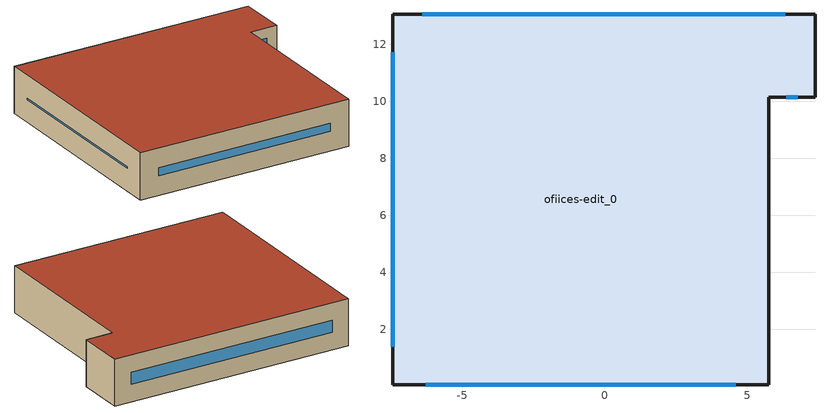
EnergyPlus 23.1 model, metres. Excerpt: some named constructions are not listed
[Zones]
ofiices-edit_0
 floor outside (90.1-2019 Nonresidential CZ 0 Exterior Floor (Mass)): 5.75,10.15,3.05 5.75,0.05,3.05 -7.45,0.05,3.05 -7.45,13.07,3.04 7.37,13.07,3.04 7.37,10.15,3.05
 wall outside (90.1-2019 Nonresidential CZ 0 Exterior Wall (Mass)): -7.45,0.05 5.75,0.05 5.75,10.15 7.37,10.15 z3.05:5.85; 7.37,13.07 -7.45,13.07 z3.04:5.84; 7.37,10.15,3.05 7.37,13.07,3.04 7.37,13.07,5.84 7.37,10.15,5.85; -7.45,13.07,3.04 -7.45,0.05,3.05 -7.45,0.05,5.85 -7.45,13.07,5.84
 window (Clear): 6.36,10.15 6.76,10.15 z3.66:5.24; -6.29,0.05 4.58,0.05 z4.21:4.69; 6.33,13.07 -6.41,13.07 z4.09:4.8; -7.45,11.72,4.39 -7.45,1.4,4.4 -7.45,1.4,4.5 -7.45,11.72,4.5
 roof outside (90.1-2019 Nonresidential CZ 0 Exterior Roof (Mass)): 5.75,10.15,5.85 7.37,10.15,5.85 7.37,13.07,5.84 -7.45,13.07,5.84 -7.45,0.05,5.85 5.75,0.05,5.85
[Schedule:Day:Hourly]
931072f6-a065-4aee-873e-d0d56dc664e7: Fraction, 0, 0, 0, 0, 0, 1, 1, 1, 0, 0, 0, 0, 0, 1, 0, 0, 0, 0, 0, 0, 0, 0, 0, 0
780c067c-eea7-41db-bc2e-c035537c9c5a: Fraction, 1, 1, 1, 1, 1, 1, 1, 1, 0, 0, 1, 1, 1, 1, 0, 0, 0, 0, 0, 0, 0, 0, 0, 0
2556377f-d0c4-4bf1-9892-045bac11729a: Fraction, 0, 0, 0, 0, 0, 0, 0, 1, 0, 0, 0, 0, 0, 1, 0, 0, 0, 0, 0, 0, 0, 0, 1, 1
ceea5308-2fe1-4e56-8d97-b65e046bbf67: Fraction, 1, 1, 1, 1, 1, 1, 1, 1, 0, 0, 0, 1, 0, 0, 0, 0, 0, 0, 0, 0, 0, 1, 1, 1
ad7010e8-8074-4be9-ae5f-647fca83ea3a: Fraction, 1, 1, 1, 1, 1, 1, 1, 1, 0, 0, 0, 0, 1, 1, 1, 0, 0, 0, 0, 0, 0, 0, 1, 1
5a85345f-b90c-47bc-8423-1358c5ae5b66: Fraction, 1, 1, 1, 1, 1, 1, 1, 1, 1, 0, 0, 0, 0, 0, 0, 0, 1, 1, 1, 1, 1, 1, 1, 1
e7586452-bd36-44d8-870c-a49fc567a289: Fraction, 1, 1, 1, 1, 1, 1, 1, 1, 1, 0, 0, 0, 1, 1, 0, 0, 0, 0, 0, 1, 1, 1, 1, 1
9dfa7db5-4dd8-462c-981a-03061eeacd45: Fraction, 1, 1, 1, 1, 1, 1, 1, 1, 0, 1, 0, 0, 1, 1, 1, 1, 1, 1, 1, 1, 1, 1, 1, 1
c42abbbe-f047-4b38-b3d8-a27c65b4952b: Fraction, 1, 1, 1, 1, 1, 1, 1, 1, 0, 0, 1, 0, 0, 0, 0, 0, 0, 0, 1, 1, 1, 1, 1, 1
ff5ad709-d690-4284-a2b4-83266bb2698d: Fraction, 1, 1, 1, 1, 1, 1, 1, 1, 1, 0, 0, 0, 0, 1, 0, 0, 0, 0, 1, 1, 1, 1, 1, 1
11e73c8d-9631-4129-990a-54263f8eb63e: Fraction, 1, 1, 1, 1, 1, 1, 1, 1, 1, 0, 0, 0, 1, 0, 0, 0, 0, 0, 0, 0, 0, 0, 0, 1
0537eec4-2225-4694-8bea-a64e44fbd982: Fraction, 1, 1, 1, 1, 1, 1, 1, 1, 1, 0, 0, 0, 1, 1, 1, 1, 0, 1, 1, 1, 1, 1, 1, 1
f4367340-0b68-4330-a0e0-704b12302954: Fraction, 1, 1, 1, 1, 1, 1, 1, 1, 0, 0, 1, 1, 0, 0, 0, 0, 1, 1, 1, 1, 1, 1, 1, 1
85f6ff1b-d9ee-4802-a4aa-a79c28256728: Fraction, 1, 1, 1, 1, 1, 1, 1, 1, 0, 0, 0, 0, 1, 1, 1, 1, 1, 1, 1, 1, 1, 1, 1, 1
8d8e5793-e0a3-409c-841f-46cf4673cde2: Fraction, 1, 1, 1, 1, 1, 1, 1, 1, 0, 0, 0, 0, 0, 0, 0, 1, 1, 1, 1, 1, 1, 1, 1, 1
5db59205-068e-4abf-ae1e-df98d5d452e2: Fraction, 1, 1, 1, 1, 1, 1, 1, 1, 1, 1, 1, 1, 1, 1, 1, 0, 0, 0, 1, 1, 1, 1, 1, 1
5e0f32cf-9de4-4173-8da2-53404d8d035b: Fraction, 1, 1, 1, 1, 1, 1, 1, 1, 0, 1, 1, 1, 1, 1, 1, 1, 1, 1, 1, 1, 1, 1, 1, 1
493c6d4b-363a-485c-8af4-567599b68882: Fraction, 1, 1, 1, 1, 1, 1, 1, 1, 1, 0, 0, 0, 0, 0, 0, 0, 1, 1, 0, 0, 0, 0, 1, 1
19820827-ed14-4be4-8a1f-e3d482f91c42: Fraction, 1, 1, 1, 1, 1, 1, 1, 1, 1, 0, 0, 0, 0, 0, 0, 0, 0, 0, 0, 1, 1, 1, 1, 1
2b0a58d2-0320-40d6-8659-54350e07103b: Fraction, 1, 1, 1, 1, 1, 1, 1, 0, 0, 0, 1, 1, 1, 1, 1, 1, 1, 0, 0, 0, 0, 0, 0, 0
36db5357-9336-4c48-b751-4b88f5c5f320: Fraction, 0, 1, 1, 1, 1, 1, 1, 1, 0, 0, 1, 0, 1, 1, 1, 0, 0, 0, 0, 0, 0, 0, 0, 1
b127e551-05e9-4b0a-8a5a-622f68bac03e: Fraction, 1, 1, 1, 1, 1, 1, 1, 1, 0, 0, 0, 1, 1, 1, 0, 0, 0, 1, 1, 1, 1, 1, 1, 1
2ed7de18-cf5a-4928-87f9-93a1b1fda87f: Fraction, 1, 1, 1, 1, 1, 1, 1, 1, 1, 0, 0, 0, 0, 0, 0, 0, 0, 0, 0, 0, 0, 1, 1, 1
21732b69-fbaf-4d37-8356-b30bb1974735: Fraction, 1, 1, 1, 1, 1, 1, 1, 1, 0, 0, 1, 1, 1, 1, 1, 1, 1, 1, 0, 0, 0, 0, 1, 1
38324e84-0d9b-43ac-be67-b14312674ddb: Fraction, 1, 1, 1, 1, 1, 1, 1, 1, 0, 0, 1, 0, 0, 0, 1, 1, 1, 1, 1, 1, 1, 1, 1, 1
c58ce888-2635-460c-8433-6d98fb07d343: Fraction, 1, 1, 1, 1, 1, 1, 1, 1, 0, 0, 0, 0, 0, 0, 0, 0, 0, 1, 1, 1, 1, 1, 1, 1
7f9cf908-7682-4b28-828d-f03747243ca5: Fraction, 1, 1, 1, 1, 1, 1, 1, 1, 0, 0, 0, 1, 1, 0, 0, 0, 0, 0, 0, 0, 1, 1, 1, 1
3cdb098d-fab7-4ca2-9481-614d49b7d27c: Fraction, 1, 1, 1, 1, 1, 1, 1, 1, 0, 0, 1, 1, 1, 1, 0, 0, 1, 0, 0, 0, 0, 1, 1, 1
6185e483-2ec8-439d-988a-bfe2f146db90: Fraction, 1, 1, 1, 1, 1, 1, 1, 1, 1, 0, 1, 1, 1, 1, 1, 1, 1, 0, 0, 0, 0, 0, 1, 1
f2d99a40-670f-4313-bcea-6a214da4a2eb: Fraction, 1, 1, 1, 1, 1, 1, 1, 1, 0, 0, 1, 1, 1, 0, 1, 1, 0, 0, 1, 1, 1, 1, 1, 1
a275af79-f939-405c-aadc-55d6924d0e3f: Fraction, 1, 1, 1, 1, 1, 1, 1, 1, 1, 0, 0, 0, 0, 1, 0, 0, 0, 0, 0, 0, 0, 1, 1, 1
1fd591c3-b456-4fff-b13e-3eaf193dbfaa: Fraction, 1, 1, 1, 1, 1, 1, 1, 1, 0, 0, 0, 1, 1, 1, 1, 0, 0, 0, 0, 0, 0, 0, 0, 0
14c0d444-7d90-4a0f-82b6-2dbe6a46eced: Fraction, 0, 1, 1, 1, 1, 1, 1, 0, 0, 0, 1, 1, 1, 1, 0, 0, 0, 0, 0, 0, 1, 1, 1, 0
e6d87c78-2094-43e9-b5e7-a4bbc3bc4125: Fraction, 0, 0, 0, 0, 0, 0, 0, 0, 0, 0, 0, 1, 1, 0, 0, 1, 0, 0, 0, 0, 0, 0, 0, 0
763bca5c-d96f-4f5b-8398-ac64d856772f: Fraction, 0, 0, 0, 0, 0, 0, 0, 0, 0, 0, 0, 1, 1, 1, 1, 0, 0, 0, 0, 0, 0, 0, 0, 0
227ed293-de13-4db1-b784-00b2abff75b3: Fraction, 0, 0, 0, 0, 0, 0, 0, 0, 0, 0, 0, 1, 0, 0, 0, 0, 0, 0, 0, 0, 0, 0, 0, 0
ab147c26-4836-406f-87a3-338f4ffed88a: Fraction, 0, 0, 0, 0, 1, 0, 0, 0, 0, 0, 0, 1, 1, 1, 0, 0, 0, 0, 0, 0, 0, 0, 0, 0
ca30437c-9784-46e1-8414-421dbcc38a4e: Fraction, 0, 0, 0, 0, 1, 0, 0, 0, 0, 0, 0, 1, 1, 1, 0, 1, 1, 1, 0, 0, 1, 1, 1, 1
5375a555-5e8b-4ef9-8410-4b1600c570e7: Fraction, 1, 1, 1, 1, 1, 1, 1, 1, 1, 1, 1, 1, 1, 1, 1, 1, 1, 1, 1, 1, 1, 1, 1, 1
dd84598d-e067-466e-8638-ac88be8e50bc: Fraction, 1, 1, 1, 0, 1, 1, 1, 1, 0, 1, 1, 1, 1, 1, 1, 1, 1, 1, 1, 1, 1, 1, 1, 1
bad74d3b-8c34-43f7-997e-e884858ff313: Fraction, 1, 1, 1, 1, 1, 1, 1, 1, 1, 0, 0, 0, 1, 1, 0, 0, 1, 1, 1, 1, 1, 1, 1, 1
45b87b56-ab6d-429c-8266-0dcdf2229381: Fraction, 1, 1, 1, 1, 1, 1, 1, 1, 1, 0, 0, 1, 1, 0, 1, 0, 1, 1, 0, 1, 0, 0, 1, 0
024ce75b-0001-40d7-992a-9a68fba78aa3: Fraction, 0, 1, 1, 1, 1, 1, 1, 1, 1, 1, 1, 1, 1, 0, 0, 0, 0, 0, 0, 0, 1, 1, 1, 1
35852264-dbf7-458d-9126-53f3f7df4a0a: Fraction, 1, 1, 1, 1, 1, 1, 1, 1, 1, 1, 1, 1, 0, 0, 0, 0, 0, 0, 0, 1, 1, 1, 1, 1
e2a24997-89da-4632-b694-b91c7c4d6c3b: Fraction, 1, 1, 1, 1, 1, 1, 1, 1, 1, 1, 1, 1, 1, 1, 0, 1, 1, 1, 0, 1, 1, 1, 1, 1
665ba16d-ae3c-46c6-9eee-1112f7391a5a: Fraction, 1, 1, 1, 1, 1, 1, 1, 1, 1, 0, 0, 0, 0, 0, 0, 0, 0, 0, 0, 0, 1, 1, 1, 1
8564091e-64fe-4461-b0cc-dc1f9c738d11: Fraction, 1, 1, 1, 1, 1, 1, 1, 1, 0, 0, 0, 0, 1, 1, 1, 1, 0, 0, 0, 0, 0, 0, 1, 0
77802a4f-bb3a-4251-9179-6870b31bb18e: Fraction, 1, 1, 1, 1, 1, 1, 1, 1, 1, 1, 0, 1, 1, 1, 1, 0, 0, 0, 0, 0, 1, 1, 1, 0
db3f5f25-804a-424e-9252-329dd245b42f: Fraction, 1, 1, 1, 1, 1, 1, 1, 1, 1, 0, 0, 0, 0, 1, 1, 1, 1, 1, 1, 1, 1, 1, 1, 1
e25717dc-55bd-407a-877c-d42dba17f797: Fraction, 1, 1, 1, 1, 1, 1, 1, 1, 1, 1, 0, 0, 0, 0, 0, 0, 0, 1, 0, 1, 1, 1, 1, 1
8933059c-7973-4a86-9947-15530b98c1d4: Fraction, 1, 1, 1, 1, 1, 1, 1, 1, 0, 0, 0, 0, 0, 0, 0, 0, 0, 0, 0, 1, 1, 1, 1, 1
d842130e-f5f1-4a95-b33c-42c4729dd106: Fraction, 1, 1, 1, 1, 1, 1, 1, 1, 0, 0, 0, 0, 1, 0, 1, 0, 1, 1, 1, 1, 0, 1, 1, 1
20b05d1a-d31a-4801-a38e-7a0ed654f98e: Fraction, 1, 1, 1, 1, 1, 1, 1, 1, 0, 0, 0, 0, 1, 0, 0, 0, 0, 0, 0, 0, 0, 1, 1, 1
bf5ce9dc-8ec6-4e8b-b53a-d269263d10e7: Fraction, 1, 1, 1, 1, 1, 1, 1, 1, 0, 0, 0, 1, 0, 1, 1, 0, 0, 0, 0, 0, 0, 0, 0, 1
f64f13be-a995-4ffa-96e2-a8086c4da2e2: Fraction, 1, 1, 0, 0, 1, 1, 0, 1, 0, 0, 0, 0, 1, 0, 0, 0, 0, 0, 0, 0, 0, 0, 0, 0
c4357a06-4cb7-43a4-8304-16b4ebab23e1: Fraction, 0, 0, 1, 0, 0, 0, 1, 0, 0, 0, 0, 0, 0, 1, 1, 0, 0, 0, 0, 0, 0, 0, 0, 0
656a06eb-bf99-4016-9840-735f6b78d7c3: Fraction, 0, 0, 0, 0, 0, 0, 0, 0, 0, 0, 0, 1, 1, 1, 1, 1, 0, 0, 0, 0, 0, 0, 1, 0
17128c72-e8ea-41cb-b322-1c42b01208cd: Fraction, 1, 1, 0, 0, 1, 0, 0, 1, 0, 0, 0, 1, 1, 1, 1, 0, 0, 0, 0, 0, 0, 0, 0, 0
9c74ccf7-c975-4e36-97e3-29a3909b15e2: Fraction, 0, 1, 0, 1, 1, 1, 1, 1, 0, 0, 0, 1, 1, 1, 1, 1, 0, 0, 0, 0, 0, 0, 0, 0
deb7be33-1de8-4192-8f83-4fe085106325: Fraction, 0, 1, 1, 1, 1, 1, 1, 1, 0, 0, 0, 0, 1, 1, 1, 1, 0, 0, 0, 0, 0, 0, 0, 0
8e0fc77b-5db8-43ff-b569-822060c96ab4: Fraction, 0, 0, 0, 1, 1, 0, 0, 1, 0, 0, 0, 1, 1, 1, 1, 1, 0, 0, 0, 0, 0, 0, 0, 0
152d4621-c726-49e1-b295-79aae638d7a8: Fraction, 0, 1, 1, 1, 1, 0, 0, 1, 0, 0, 0, 0, 0, 0, 0, 0, 0, 0, 0, 0, 0, 0, 1, 1
1b01fc9b-1b69-4b15-b399-8eeaab246b47: Fraction, 0, 0, 0, 0, 0, 0, 0, 0, 1, 1, 1, 1, 1, 0, 1, 1, 1, 1, 1, 1, 1, 1, 1, 1
c7f7060f-9c6b-4949-9b33-05eef6eacbb7: Fraction, 0, 0, 0, 0, 0, 0, 0, 0, 1, 1, 1, 1, 1, 1, 1, 1, 1, 1, 1, 1, 1, 1, 1, 1
3f64092b-2661-4c9f-8755-a6021d3216e1: Fraction, 0, 0, 0, 0, 0, 0, 0, 0, 1, 1, 1, 0, 0, 0, 0, 0, 1, 1, 1, 1, 1, 1, 1, 0
a7d23844-03ef-4e7e-8d0c-a1c44243d27f: Fraction, 0, 0, 0, 0, 0, 0, 0, 0, 1, 1, 1, 1, 1, 1, 1, 1, 1, 1, 1, 1, 1, 1, 1, 0
7f756acd-c216-4c35-afb1-2bf5334cf281: Fraction, 0, 0, 0, 0, 0, 0, 0, 0, 1, 1, 1, 1, 0, 0, 0, 1, 1, 1, 1, 1, 1, 1, 1, 1
09845f65-e56d-45a1-aa51-076c0fdc054b: Fraction, 0, 0, 0, 0, 0, 0, 0, 0, 1, 1, 1, 1, 1, 1, 1, 1, 1, 1, 1, 1, 1, 1, 0, 0
68486d58-bc4e-4938-ad89-7d4035a944b2: Fraction, 0, 0, 0, 0, 0, 0, 0, 1, 1, 1, 1, 1, 0, 0, 0, 0, 1, 1, 1, 1, 1, 1, 1, 0
cdb038bd-8a20-4e6c-beb5-a4d2535c4428: Fraction, 0, 0, 0, 0, 0, 0, 0, 0, 1, 1, 1, 1, 0, 0, 0, 0, 0, 1, 1, 1, 1, 1, 1, 1
f84339eb-f5ac-4d14-b520-bcde5383ca9a: Fraction, 0, 0, 0, 0, 0, 0, 0, 0, 1, 1, 1, 1, 0, 0, 0, 0, 0, 1, 1, 1, 1, 1, 1, 0
51b7bdef-52a7-4e74-ba5b-41a4d302e897: Fraction, 0, 0, 0, 0, 0, 1, 1, 1, 1, 1, 0, 0, 0, 0, 1, 1, 1, 1, 1, 1, 1, 1, 0, 0
5ee8d1b7-6de1-4182-ba86-c3b1f6f2466d: Fraction, 0, 0, 0, 0, 0, 1, 1, 1, 1, 1, 1, 1, 1, 1, 1, 0, 0, 0, 0, 0, 0, 0, 0, 0
9d7a9d1f-59cc-482d-bc12-5cd119582d20: Fraction, 0, 0, 0, 0, 0, 0, 0, 1, 1, 1, 1, 1, 1, 1, 1, 1, 1, 1, 1, 1, 1, 1, 0, 0
0123328c-aa53-4338-a6ba-9bb6eeefc8f2: Fraction, 0, 0, 0, 0, 0, 0, 0, 1, 1, 1, 1, 1, 1, 1, 1, 1, 1, 1, 1, 1, 1, 1, 1, 0
ad6ac90f-bf42-4718-80b8-c078dea0cfdc: Fraction, 0, 0, 0, 0, 0, 0, 0, 0, 0, 0, 0, 1, 1, 1, 1, 1, 1, 1, 1, 1, 0, 0, 0, 0
c10926df-dc1b-4082-8763-dfe73faca846: Fraction, 0, 0, 0, 0, 0, 0, 1, 1, 1, 1, 1, 1, 1, 1, 1, 1, 1, 1, 1, 1, 1, 0, 0, 0
9963c463-c1bf-4cd7-a7e4-674918fc5c29: Fraction, 0, 0, 0, 0, 1, 1, 1, 1, 1, 1, 1, 1, 1, 1, 1, 1, 1, 1, 1, 1, 1, 0, 0, 0
31dbb2db-3fd6-498b-b329-2f9cc2313f77: Fraction, 0, 0, 0, 0, 0, 0, 0, 0, 0, 0, 0, 0, 0, 0, 1, 1, 1, 1, 1, 1, 0, 0, 0, 0
1b99d152-449c-48c2-910f-cd5486285e9b: Fraction, 0, 0, 0, 0, 0, 0, 1, 1, 1, 1, 1, 1, 1, 1, 1, 1, 1, 1, 1, 1, 1, 1, 0, 0
aa214f9c-b5e1-412e-a51a-76d54546f888: Fraction, 1, 0, 0, 0, 0, 0, 0, 0, 1, 1, 1, 1, 1, 0, 1, 1, 1, 1, 0, 0, 0, 0, 0, 0
8ef27826-2c3b-426c-9e28-d804f6b03c59: Fraction, 0, 0, 0, 0, 0, 0, 1, 1, 1, 1, 1, 1, 0, 0, 1, 1, 0, 0, 0, 0, 0, 0, 0, 0
507c572f-f8d3-4000-90d5-54c43444e99e: Fraction, 0, 0, 0, 1, 1, 1, 1, 1, 1, 1, 1, 1, 1, 1, 1, 1, 1, 1, 1, 1, 1, 1, 1, 1
f24219e2-b70a-49c0-943f-2fd077610524: Fraction, 0, 0, 0, 0, 0, 0, 0, 0, 1, 1, 1, 1, 0, 0, 0, 0, 1, 1, 1, 1, 1, 1, 1, 1
cf5c80fe-310e-4e3f-aca7-2392b23cd045: Fraction, 1, 1, 1, 1, 1, 1, 1, 1, 0, 0, 0, 0, 0, 0, 0, 0, 1, 1, 1, 1, 1, 1, 1, 1
456bed90-d662-49f6-a3ae-b960991586c3: Fraction, 1, 1, 1, 0, 0, 0, 0, 0, 1, 1, 1, 1, 1, 1, 1, 1, 1, 1, 1, 1, 1, 1, 1, 1
4e26910a-da0e-4ba7-bb96-8dd6e24dee43: Fraction, 1, 1, 1, 0, 0, 0, 0, 0, 1, 1, 1, 1, 1, 0, 0, 0, 1, 1, 1, 1, 1, 1, 1, 1
03327a6a-f019-471f-b323-c4df2f95fb45: Fraction, 1, 0, 0, 0, 0, 0, 0, 0, 1, 1, 1, 1, 1, 0, 0, 1, 1, 1, 1, 1, 1, 1, 1, 1
b4eb5e13-83de-4baf-862b-da03cbd26646: Fraction, 1, 1, 1, 1, 0, 0, 0, 0, 1, 1, 1, 1, 1, 1, 1, 1, 1, 1, 1, 1, 1, 1, 1, 1
bf8d9bb4-9f79-446e-b8bf-c544a2cbdc47: Fraction, 0, 0, 0, 0, 0, 0, 0, 0, 0, 1, 0, 0, 0, 0, 0, 0, 0, 1, 1, 0, 0, 0, 0, 0
3ceb8b8c-9eba-4ae1-ab8e-dd5f6e111a21: Fraction, 0, 0, 0, 0, 0, 0, 0, 0, 1, 1, 1, 0, 0, 0, 0, 0, 1, 0, 0, 0, 0, 0, 0, 0
b2335f87-60b9-47b8-9481-0a65bddd56dc: Fraction, 1, 0, 0, 0, 0, 0, 0, 0, 1, 1, 1, 1, 0, 0, 0, 1, 1, 1, 1, 1, 1, 1, 1, 1
6b459fcc-1ed1-4bf9-af84-fc587f6d5e61: Fraction, 1, 1, 1, 1, 1, 1, 1, 1, 1, 1, 1, 1, 0, 1, 1, 1, 1, 1, 1, 1, 1, 1, 1, 1
460584f9-15b2-49b4-8275-54c40105cc27: Fraction, 1, 0, 0, 0, 0, 0, 0, 0, 1, 1, 1, 1, 1, 1, 1, 1, 1, 1, 1, 1, 1, 1, 1, 1
6c6c4fed-bfbb-4277-8e4a-98b5c086b8b6: Fraction, 1, 0, 1, 1, 0, 1, 1, 1, 1, 1, 1, 0, 0, 0, 0, 0, 0, 1, 1, 1, 1, 1, 1, 1
12456d6d-0d56-4f60-ad57-f561ea7bc46f: Fraction, 1, 1, 1, 1, 1, 1, 1, 1, 1, 1, 1, 1, 0, 1, 0, 1, 1, 1, 1, 1, 1, 1, 1, 1
d4da04eb-51b1-4019-8b8b-31e217063602: Fraction, 1, 1, 1, 1, 1, 1, 1, 1, 1, 1, 1, 0, 1, 1, 0, 0, 1, 1, 1, 1, 1, 1, 1, 0
5e48596a-6e38-4579-b1d4-ce6163ee47c0: Fraction, 1, 1, 1, 0, 0, 0, 0, 0, 1, 1, 1, 0, 0, 0, 0, 1, 1, 1, 1, 1, 1, 0, 0, 1
af0082aa-f949-44b8-92c1-ac93ff327eed: Fraction, 1, 0, 0, 0, 0, 0, 0, 0, 1, 1, 1, 0, 0, 0, 0, 0, 1, 1, 0, 1, 1, 0, 0, 0
22c4b26f-0cf0-4938-aac6-c1fb48117890: Fraction, 0, 0, 0, 0, 0, 0, 0, 0, 1, 1, 1, 0, 0, 0, 0, 1, 1, 1, 1, 0, 1, 1, 0, 0
0feba4cf-5f51-400c-8bc6-be036db0de1b: Fraction, 0, 0, 0, 0, 0, 0, 0, 0, 1, 1, 1, 0, 0, 0, 0, 0, 0, 1, 0, 0, 0, 0, 0, 0
550e672c-44bb-4959-8ec8-0f6c7b87a43c: Fraction, 0, 0, 1, 1, 0, 0, 1, 1, 1, 1, 1, 0, 1, 1, 0, 0, 1, 1, 1, 1, 1, 1, 1, 1
38455640-0d37-4087-8543-5f0413554346: Fraction, 1, 0, 0, 1, 0, 0, 1, 1, 1, 1, 1, 0, 0, 0, 0, 0, 0, 1, 1, 1, 1, 1, 1, 1
d3dd4064-8be4-49ca-959e-bf5e1ef40981: Fraction, 1, 1, 1, 1, 0, 0, 0, 0, 1, 1, 1, 0, 0, 0, 0, 0, 1, 1, 1, 1, 1, 1, 1, 1
b20f6f5e-350d-4ab8-9fc8-2373cc576595: Fraction, 0, 0, 0, 0, 0, 0, 0, 0, 1, 1, 1, 0, 0, 0, 0, 0, 1, 1, 1, 1, 1, 1, 1, 1
1ecf5eaa-0848-4ae4-86ec-a6e8dac9f405: Fraction, 1, 1, 0, 0, 0, 0, 0, 1, 1, 1, 1, 0, 0, 0, 0, 0, 0, 1, 1, 1, 1, 1, 1, 1
b331c3fd-a439-4d04-babf-9ba142535cc5: Fraction, 1, 1, 1, 1, 1, 1, 1, 1, 1, 1, 1, 1, 1, 0, 1, 1, 1, 1, 1, 1, 1, 1, 1, 1
6bdf3a01-8d88-4feb-b5cf-b69839ea58c4: Fraction, 1, 1, 1, 1, 1, 1, 1, 1, 1, 1, 1, 0, 0, 0, 1, 1, 1, 1, 1, 1, 1, 1, 1, 1
da6df9d4-80bc-4da5-ad6a-f6c6425d632f: Fraction, 1, 1, 1, 1, 1, 1, 1, 1, 1, 1, 1, 1, 0, 0, 0, 0, 1, 1, 1, 1, 1, 1, 1, 1
b1d2903f-2dcd-4cbe-9c47-cb7d0b6d286a: Fraction, 1, 1, 1, 0, 0, 0, 0, 0, 1, 1, 1, 0, 0, 0, 0, 0, 1, 1, 1, 1, 1, 1, 1, 1
c729a0ef-8856-48e6-82a8-fc71c61a544a: Fraction, 0, 0, 0, 1, 0, 0, 0, 0, 1, 1, 1, 0, 0, 0, 0, 0, 0, 1, 1, 1, 1, 1, 1, 0
7cf8e82b-5a70-4214-9ab7-1c09b003c365: Fraction, 0, 0, 0, 0, 0, 0, 0, 0, 1, 1, 1, 0, 0, 0, 0, 0, 0, 1, 1, 1, 1, 1, 1, 0
56ae4047-fbfd-4b9d-a1d7-91eec4eb799a: Fraction, 0, 0, 0, 0, 1, 1, 1, 0, 1, 1, 0, 0, 0, 0, 0, 0, 0, 1, 1, 1, 1, 1, 1, 1
b95b1b87-feb2-4e91-818e-eb3e7660f34d: Fraction, 0, 0, 0, 0, 1, 1, 1, 1, 1, 1, 1, 0, 0, 0, 0, 0, 0, 1, 1, 1, 1, 1, 1, 1
9c7c75e8-dbe9-44cc-9d4d-e9c9e70e950e: Fraction, 1, 1, 1, 1, 1, 1, 1, 1, 1, 1, 1, 0, 0, 0, 0, 0, 1, 1, 1, 1, 1, 0, 0, 0
1241602b-55aa-4dfd-bdab-f901d9bf859d: Fraction, 0, 0, 0, 0, 0, 0, 0, 0, 0, 0, 1, 1, 1, 1, 0, 0, 1, 1, 1, 0, 0, 1, 0, 1
41484399-affd-4450-bb0e-72ca627b6510: Fraction, 1, 0, 0, 0, 0, 0, 0, 0, 0, 0, 0, 0, 1, 0, 1, 0, 0, 0, 0, 0, 0, 0, 0, 0
4bc9083a-b95b-4712-b06a-94d589858fa7: Fraction, 0, 0, 0, 0, 0, 0, 0, 0, 1, 1, 1, 0, 1, 0, 0, 1, 1, 1, 1, 0, 1, 0, 0, 0
5134c22e-f6f9-4519-9c2c-0fa1f62d56f5: Fraction, 0, 0, 0, 0, 0, 0, 0, 0, 1, 1, 1, 0, 0, 0, 0, 0, 0, 0, 1, 1, 1, 1, 1, 1
5dff55bd-cc19-431e-af62-c8dfed841d8b: Fraction, 0, 1, 0, 0, 0, 1, 0, 0, 1, 1, 1, 0, 0, 0, 0, 0, 0, 1, 1, 1, 1, 1, 1, 1
ba373e62-8aaa-4e66-a168-0fac00dafe43: Fraction, 1, 1, 1, 1, 1, 0, 0, 1, 1, 1, 1, 1, 0, 0, 0, 0, 1, 1, 1, 1, 0, 0, 0, 1
5a325547-91db-42ad-bbdf-ac1402d34db4: Fraction, 1, 0, 1, 0, 0, 0, 0, 0, 1, 1, 1, 0, 0, 0, 0, 0, 0, 1, 1, 1, 1, 1, 1, 1
3cf9e215-d313-468f-889d-e7a6eb3c386d: Fraction, 1, 0, 0, 0, 0, 0, 1, 0, 1, 1, 1, 0, 0, 0, 0, 0, 0, 0, 1, 1, 1, 1, 1, 1
f2ace473-8784-4b03-8334-836d092a9d38: Fraction, 1, 1, 1, 0, 0, 0, 0, 0, 1, 1, 1, 0, 0, 0, 0, 0, 0, 0, 1, 1, 1, 1, 1, 1
4a1e5adf-17ac-4522-9936-57528b218b03: Fraction, 1, 1, 1, 1, 0, 0, 0, 0, 1, 1, 1, 0, 0, 0, 0, 0, 0, 0, 1, 1, 1, 1, 1, 1
d912cec8-bc88-4450-9a34-26a2a5b7fd8f: Fraction, 1, 1, 0, 0, 0, 0, 0, 0, 1, 1, 1, 0, 0, 0, 0, 0, 1, 0, 0, 0, 1, 0, 0, 0
c21cabcc-d397-461d-9951-a3562214bfc3: Fraction, 1, 1, 1, 1, 0, 0, 0, 0, 1, 1, 0, 0, 0, 0, 0, 0, 0, 1, 1, 1, 1, 1, 1, 1
e23b4c76-de0c-4bc0-836f-7c6f7215caa7: Fraction, 1, 1, 1, 1, 1, 0, 1, 1, 1, 0, 0, 0, 0, 0, 0, 0, 0, 0, 1, 1, 1, 1, 1, 1
a781f1e8-b535-42c9-9242-72e7c78c9fc5: Fraction, 1, 1, 1, 0, 0, 0, 0, 1, 1, 1, 1, 0, 0, 0, 0, 0, 0, 0, 1, 1, 1, 1, 1, 1
296ef8c4-ba8f-48b3-a199-c02e0dd0b794: Fraction, 0, 0, 0, 1, 0, 1, 0, 0, 1, 1, 1, 1, 0, 0, 0, 0, 0, 1, 1, 1, 1, 1, 1, 1
06c1b03a-4f5e-4606-a405-44fe64ae23f9: Fraction, 1, 1, 0, 0, 0, 0, 0, 0, 1, 0, 0, 0, 0, 0, 1, 0, 1, 1, 1, 0, 1, 1, 0, 0
39c0b8eb-b9cc-4967-a0d1-d88e5793f2b5: Fraction, 0, 0, 0, 0, 0, 0, 1, 0, 1, 0, 0, 0, 0, 0, 0, 0, 0, 0, 1, 1, 1, 1, 1, 1
c30e3c03-1145-4636-90f4-85366a15e7a6: Fraction, 1, 0, 0, 0, 0, 0, 1, 0, 1, 1, 1, 0, 0, 0, 1, 1, 1, 1, 1, 1, 1, 1, 1, 0
94a5d3cf-9f54-4f09-a553-e3ff6f78f4ee: Fraction, 0, 0, 0, 0, 0, 0, 0, 0, 1, 0, 0, 0, 0, 0, 0, 1, 0, 1, 1, 0, 0, 0, 0, 0
cb51aa14-9a37-4f48-948b-60105b59669c: Fraction, 0, 0, 0, 0, 0, 0, 0, 1, 1, 1, 1, 1, 0, 0, 0, 0, 1, 1, 1, 1, 1, 1, 0, 1
75f5970b-1fd2-41ec-979a-ce8506e57a22: Fraction, 1, 1, 0, 0, 0, 0, 0, 0, 1, 0, 0, 0, 0, 0, 0, 0, 0, 0, 0, 1, 1, 1, 1, 1
3544bcc2-86b4-4c07-8e1a-31ca379c0952: Fraction, 0, 0, 0, 0, 0, 0, 0, 0, 1, 1, 0, 0, 0, 1, 1, 1, 1, 1, 1, 0, 1, 0, 0, 0
b3f484d7-0849-49db-a5a4-3f53ae4c65f5: Fraction, 0, 0, 0, 0, 0, 0, 0, 0, 1, 1, 1, 0, 0, 0, 0, 0, 1, 1, 1, 1, 1, 0, 0, 0
88ce3bd6-1ab4-41e5-8ac2-48ef6cc105a6: Fraction, 0, 0, 0, 0, 0, 0, 0, 0, 1, 0, 0, 1, 0, 0, 0, 1, 1, 1, 1, 0, 0, 0, 0, 0
79f23536-41f9-476c-af91-a327d4398bfe: Fraction, 0, 0, 0, 0, 0, 0, 0, 0, 1, 1, 0, 0, 0, 0, 0, 0, 0, 0, 1, 1, 1, 1, 1, 1
0a6da50e-26e9-410b-9b95-fd8ea1e64e10: Fraction, 1, 0, 0, 1, 0, 0, 0, 0, 1, 0, 0, 0, 0, 0, 0, 0, 1, 0, 0, 0, 0, 0, 0, 0
8be92658-653b-4468-9308-5d5781bdb507: Fraction, 0, 0, 1, 0, 0, 0, 0, 0, 1, 1, 0, 0, 0, 1, 1, 1, 0, 0, 1, 0, 0, 0, 0, 0
62108317-0bcc-4c03-b409-ba2bac830fd5: Fraction, 0, 0, 0, 0, 0, 0, 0, 0, 1, 1, 0, 0, 0, 0, 0, 1, 0, 0, 0, 0, 0, 0, 0, 0
eaaeb740-9a97-49e5-b4c6-f039b6aa73fb: Fraction, 0, 0, 0, 0, 0, 0, 0, 0, 0, 1, 0, 0, 0, 0, 0, 1, 0, 1, 1, 0, 0, 0, 0, 0
ea734ab5-7cc3-40a7-bfb9-f00ae2534bb4: Fraction, 0, 0, 0, 0, 0, 0, 0, 0, 0, 0, 0, 0, 0, 0, 1, 1, 1, 1, 1, 1, 1, 0, 0, 0
15eac1a9-a485-431f-8cef-8b7e74f9bf88: Fraction, 0, 0, 0, 0, 1, 1, 1, 1, 1, 1, 0, 0, 0, 0, 0, 0, 0, 1, 1, 1, 1, 1, 1, 1
39bffd4d-c240-4fd0-9a88-389f1bcc4065: Fraction, 1, 0, 0, 0, 0, 0, 0, 0, 1, 1, 1, 0, 0, 0, 0, 0, 0, 0, 1, 1, 1, 1, 1, 1
dfc19189-2d05-4fcc-97a1-d922193672d0: Fraction, 1, 0, 1, 1, 0, 1, 0, 1, 1, 1, 0, 0, 0, 0, 0, 0, 0, 1, 1, 1, 1, 1, 1, 1
51028206-d2e0-42ef-922b-b7535d2a4497: Fraction, 1, 0, 0, 0, 0, 0, 0, 0, 1, 0, 0, 0, 0, 0, 0, 0, 0, 0, 1, 1, 1, 1, 1, 1
201375b9-7267-4c55-bd3c-5e6d32695611: Fraction, 1, 1, 1, 1, 0, 1, 1, 1, 1, 0, 0, 0, 0, 0, 0, 0, 0, 0, 0, 1, 1, 1, 1, 1
315a0ffe-5741-4e63-8be1-991fa7d945fa: Fraction, 1, 1, 1, 1, 0, 0, 1, 0, 1, 1, 0, 0, 1, 0, 0, 0, 0, 0, 0, 0, 0, 0, 0, 0
33a0d6c6-29b8-48a5-be7f-4d62a4ac9dd7: Fraction, 0, 0, 0, 0, 0, 0, 0, 0, 1, 1, 1, 0, 0, 0, 0, 0, 0, 1, 1, 1, 1, 1, 1, 1
ebeccee7-7854-403e-8109-fc255828fcd8: Fraction, 1, 0, 0, 0, 0, 0, 0, 0, 1, 1, 0, 0, 0, 1, 1, 1, 1, 1, 1, 1, 1, 1, 1, 0
02c5c857-b56e-4e14-a997-77d34c49441f: Fraction, 0, 0, 0, 0, 0, 0, 0, 0, 1, 1, 0, 0, 0, 0, 0, 0, 0, 1, 0, 1, 1, 1, 1, 1
a385fe8a-06e9-4540-8670-d9d9257aacc1: Fraction, 1, 1, 1, 1, 0, 0, 1, 1, 1, 1, 0, 0, 1, 1, 1, 0, 0, 1, 1, 0, 0, 0, 0, 0
12e91f6a-55fe-4d44-b430-ed8345a3f334: Fraction, 0, 0, 0, 0, 0, 0, 0, 0, 1, 1, 1, 0, 0, 0, 0, 1, 1, 0, 0, 0, 0, 0, 0, 0
9e0eba3e-23df-415f-acbb-368a118e9d72: Fraction, 0, 0, 0, 0, 0, 0, 0, 0, 1, 1, 1, 0, 0, 0, 0, 1, 0, 0, 1, 1, 1, 1, 1, 1
cd55b832-79bc-48c0-a750-f2ea7552d1c4: Fraction, 1, 1, 1, 1, 0, 1, 1, 1, 1, 0, 1, 0, 0, 0, 1, 0, 0, 0, 0, 0, 0, 0, 0, 0
9fd79e87-0bbe-4b64-ae93-5c88a8f8932a: Fraction, 0, 0, 0, 0, 0, 0, 0, 0, 0, 1, 1, 0, 0, 0, 0, 0, 1, 1, 1, 1, 1, 1, 1, 1
321cc15c-bf70-4d06-8796-732966c3a7aa: Fraction, 0, 0, 0, 0, 0, 0, 0, 0, 1, 0, 0, 0, 0, 0, 0, 1, 1, 1, 1, 1, 1, 1, 1, 1
80ccc810-af77-48cb-ad51-e2080f4507b6: Fraction, 0, 0, 0, 1, 0, 0, 1, 0, 1, 1, 1, 0, 0, 0, 1, 1, 1, 1, 1, 1, 1, 1, 1, 1
ae89f547-2306-48a1-8537-53c3f886e54c: Fraction, 1, 1, 1, 1, 0, 1, 0, 0, 0, 0, 0, 0, 0, 0, 0, 0, 0, 0, 1, 1, 1, 1, 1, 1
94af10d1-f3e0-4539-a1c3-0e6e5661b1b2: Fraction, 1, 1, 1, 1, 1, 0, 0, 0, 0, 0, 0, 0, 0, 0, 0, 0, 0, 0, 0, 1, 1, 1, 1, 1
9372f03a-41f7-407f-87cc-856e507c095a: Fraction, 1, 1, 1, 1, 0, 1, 0, 1, 1, 0, 0, 0, 0, 0, 0, 0, 0, 0, 0, 1, 1, 1, 1, 1
e3ad32a0-9f13-47f5-a4e7-a1724761c722: Fraction, 1, 1, 1, 1, 0, 0, 0, 0, 1, 0, 0, 0, 0, 0, 0, 0, 0, 0, 0, 1, 1, 1, 1, 1
d9512f61-cc37-4887-841d-50e5629b2738: Fraction, 1, 1, 1, 1, 1, 1, 1, 1, 0, 0, 0, 0, 0, 0, 1, 1, 1, 1, 1, 0, 1, 1, 1, 1
a94b3912-1179-4e15-b1a9-b81307334ba8: Fraction, 1, 0, 1, 1, 0, 1, 0, 0, 1, 0, 0, 0, 0, 1, 0, 1, 1, 1, 1, 1, 1, 1, 1, 0
91651b88-58d9-49c3-b101-5ad6cd6436d8: Fraction, 0, 1, 0, 0, 0, 0, 0, 1, 1, 0, 0, 0, 1, 1, 0, 0, 0, 1, 1, 1, 1, 1, 1, 1
a4c04f15-6436-4ea1-81df-b4876cca0beb: Fraction, 0, 0, 1, 0, 0, 0, 0, 0, 1, 0, 0, 0, 0, 0, 0, 1, 1, 1, 1, 1, 1, 1, 1, 1
0baa36a4-ffbe-4e76-a61e-7da80a75e4bd: Fraction, 1, 0, 0, 0, 0, 0, 0, 0, 1, 0, 0, 0, 1, 0, 0, 0, 1, 0, 1, 0, 0, 1, 0, 1
38107d41-87c5-40ea-9847-fcb0b33ffd5a: Fraction, 0, 0, 0, 0, 0, 0, 0, 0, 1, 1, 1, 1, 0, 1, 1, 1, 1, 1, 1, 1, 1, 1, 0, 1
a246d4a2-29cb-46f8-9783-f57551442bb5: Fraction, 0, 0, 1, 0, 0, 0, 0, 0, 1, 0, 0, 0, 0, 0, 0, 0, 0, 0, 1, 1, 1, 1, 1, 1
ac84e140-6429-4120-8315-028da475819c: Fraction, 1, 1, 1, 1, 1, 1, 1, 1, 1, 0, 0, 1, 1, 0, 0, 1, 1, 1, 1, 1, 1, 0, 0, 0
5a5ca42e-4747-456e-850b-627af7c6699d: Fraction, 0, 0, 0, 0, 0, 0, 1, 1, 1, 1, 0, 0, 0, 0, 0, 0, 0, 0, 1, 1, 1, 1, 1, 1
520e401c-acf2-4687-8d10-89a553f07d26: Fraction, 1, 1, 1, 1, 1, 1, 1, 1, 1, 1, 0, 0, 0, 0, 0, 0, 0, 0, 1, 1, 1, 1, 1, 1
a3853626-2227-4d3f-80d1-e13c3c18f246: Fraction, 1, 1, 1, 0, 0, 0, 1, 1, 1, 1, 1, 1, 0, 0, 1, 1, 0, 0, 1, 1, 1, 0, 0, 0
177edce7-83b8-4657-8c4f-b9fc36566a2a: Fraction, 0, 0, 0, 0, 0, 0, 0, 0, 1, 0, 0, 0, 1, 1, 1, 1, 1, 1, 1, 1, 1, 1, 1, 0
0335ae55-79b7-4d6f-a03d-b678e17b9555: Fraction, 0, 0, 0, 0, 0, 0, 0, 0, 0, 1, 1, 1, 0, 0, 0, 0, 1, 1, 1, 1, 1, 1, 0, 0
ac749cc7-9dff-49e4-a6e6-1b64588d8587: Fraction, 0, 0, 0, 0, 0, 0, 0, 0, 1, 1, 0, 0, 0, 0, 0, 0, 0, 1, 1, 1, 1, 1, 1, 1
38cba9b1-4b7e-4797-8017-14da50977437: Fraction, 0, 0, 0, 0, 0, 0, 0, 0, 1, 1, 0, 0, 0, 0, 1, 1, 0, 0, 0, 0, 0, 0, 0, 0
091b0e06-5d03-4651-9af7-72e6b36d7c9a: Fraction, 0, 0, 0, 0, 0, 0, 0, 0, 1, 1, 0, 0, 0, 0, 1, 1, 1, 0, 0, 0, 0, 0, 0, 0
3088752e-38cf-4176-9cb0-181fe39b40fb: Fraction, 1, 1, 1, 1, 0, 0, 0, 0, 1, 1, 1, 1, 1, 1, 1, 1, 1, 1, 1, 1, 1, 1, 0, 0
2e778f38-60b2-4348-a396-f19600362436: Fraction, 0, 0, 0, 0, 0, 0, 0, 0, 0, 0, 0, 0, 0, 0, 0, 0, 0, 0, 0, 1, 1, 1, 1, 1
58685140-8b64-4ae3-ad9f-8adf21951540: Fraction, 1, 1, 1, 1, 1, 1, 1, 1, 1, 1, 0, 0, 0, 0, 0, 1, 1, 1, 1, 1, 1, 0, 0, 0
c7fbe43a-1c3f-4538-a572-db3ad3d9a709: Fraction, 0, 0, 0, 0, 0, 0, 0, 0, 0, 1, 1, 1, 0, 0, 0, 0, 0, 1, 1, 1, 1, 1, 1, 1
ba978a7c-85ca-4776-9097-febd3f45d4fb: Fraction, 1, 0, 1, 1, 1, 0, 0, 0, 1, 1, 0, 0, 0, 1, 1, 1, 1, 1, 1, 1, 1, 1, 1, 1
0fca862b-04ae-4df9-993c-1272e6cefc49: Fraction, 0, 0, 0, 0, 0, 0, 0, 0, 0, 1, 1, 1, 1, 1, 1, 1, 0, 0, 1, 1, 1, 1, 1, 1
22235544-f131-4801-a073-e4d7266b498b: Fraction, 1, 1, 1, 0, 0, 1, 1, 1, 1, 0, 0, 0, 1, 1, 1, 1, 1, 1, 1, 1, 1, 1, 1, 1
51c32769-32fd-4be3-9897-847a345ec5c5: Fraction, 1, 1, 1, 1, 1, 1, 1, 1, 1, 0, 0, 0, 1, 1, 1, 1, 1, 1, 1, 1, 0, 0, 0, 0
d2d466c6-fa8f-4c0b-8698-c4dde6b7f1c9: Fraction, 0, 0, 0, 0, 0, 0, 0, 0, 1, 1, 0, 0, 0, 0, 0, 0, 0, 0, 0, 1, 1, 1, 1, 1
ddeef81c-df91-4f90-a3ca-b53c9b23fbdc: Fraction, 1, 0, 0, 0, 0, 0, 1, 1, 1, 0, 0, 0, 0, 0, 0, 0, 0, 1, 1, 1, 1, 1, 1, 1
50c11db3-7541-4e9c-86a3-18b4a16c3efb: Fraction, 1, 0, 0, 0, 0, 0, 0, 0, 0, 1, 1, 0, 0, 0, 0, 0, 1, 1, 1, 1, 1, 1, 1, 1
36022dc4-d5b5-4b33-89bf-40c4c728b3ca: Fraction, 1, 1, 1, 1, 1, 1, 1, 1, 1, 1, 1, 1, 0, 0, 0, 0, 1, 1, 1, 1, 1, 1, 1, 0
7734bc3a-4e1a-4919-81f6-f005eb37d5b3: Fraction, 1, 1, 1, 1, 1, 1, 1, 1, 1, 1, 1, 1, 0, 0, 0, 0, 0, 0, 1, 1, 1, 1, 1, 1
a7602f6d-ff78-4a07-bae9-b9e28053b744: Fraction, 1, 1, 0, 0, 0, 0, 0, 0, 1, 1, 1, 1, 1, 1, 1, 1, 1, 1, 1, 1, 1, 1, 1, 1
caab6057-e273-4eb8-82bc-1354ccfa6808: Fraction, 1, 1, 1, 1, 1, 1, 1, 1, 1, 1, 1, 1, 1, 1, 1, 1, 1, 1, 1, 1, 1, 1, 0, 0
e3a846a3-0309-4172-9222-5972f2871fb8: Fraction, 1, 1, 1, 0, 0, 0, 0, 0, 0, 1, 1, 1, 1, 1, 1, 1, 0, 1, 1, 1, 1, 1, 1, 1
c1dfebb1-eac9-4487-8fbf-9af0e66985ea: Fraction, 1, 1, 1, 0, 0, 0, 0, 0, 1, 1, 0, 0, 0, 0, 0, 0, 0, 1, 1, 1, 1, 1, 1, 1
c7a302e1-374a-4a86-8e44-ef5a25ccf220: Fraction, 1, 0, 0, 0, 0, 0, 0, 1, 1, 1, 0, 0, 0, 0, 0, 0, 0, 0, 1, 1, 1, 1, 1, 1
af62a590-f4ea-4afa-a0bc-2ffe67fddf05: Fraction, 1, 0, 0, 0, 0, 0, 0, 0, 0, 0, 0, 1, 0, 0, 0, 0, 0, 0, 1, 1, 1, 1, 1, 1
ff22e8f9-1017-4339-88c0-b2f723be3408: Fraction, 1, 0, 1, 0, 1, 1, 1, 0, 1, 1, 0, 0, 0, 0, 0, 0, 0, 0, 0, 1, 0, 0, 1, 1
bcf0acb2-0678-4052-9819-b12b0b6418d6: Fraction, 1, 1, 1, 1, 1, 1, 1, 1, 1, 1, 0, 0, 0, 0, 0, 0, 0, 0, 0, 0, 1, 1, 1, 1
15e8ae55-c863-48bc-8eb3-2dede29abe25: Fraction, 1, 1, 1, 1, 1, 1, 1, 1, 1, 1, 0, 1, 1, 0, 0, 0, 0, 0, 0, 1, 1, 1, 1, 1
d6bf4bb7-74ae-48c6-b251-ed796b73741e: Fraction, 1, 1, 1, 0, 0, 1, 1, 1, 1, 0, 0, 0, 0, 1, 1, 1, 1, 1, 1, 1, 1, 1, 0, 1
c6f3a95b-22eb-4a7f-af87-a2a5dad5023f: Fraction, 1, 0, 0, 0, 0, 1, 0, 0, 1, 1, 1, 1, 0, 0, 0, 0, 0, 0, 0, 1, 1, 1, 1, 1
616bc9b7-28ee-45a0-9f98-5820d390bc4c: Fraction, 1, 0, 1, 1, 0, 1, 0, 1, 1, 0, 0, 0, 0, 0, 0, 0, 0, 0, 0, 0, 1, 1, 1, 1
d3a7b9bf-6997-4b3a-adac-74c3438cf5f5: Fraction, 1, 1, 1, 1, 1, 1, 1, 0, 1, 0, 1, 1, 0, 0, 0, 1, 1, 0, 1, 1, 1, 1, 1, 1
d002e227-a08c-4dd0-9c54-3fdb69203eca: Fraction, 1, 1, 1, 0, 0, 0, 0, 1, 1, 1, 1, 0, 0, 0, 0, 0, 0, 1, 1, 1, 1, 1, 1, 1
5b95a2a0-c1b9-4d45-8a2e-5a62bdf27c20: Fraction, 1, 0, 1, 1, 1, 1, 1, 1, 1, 0, 0, 0, 0, 0, 0, 0, 0, 0, 0, 1, 0, 1, 1, 1
31d05c7b-875b-47f8-a913-f984c41be1d5: Fraction, 1, 1, 1, 1, 1, 1, 1, 1, 1, 1, 1, 0, 0, 0, 0, 0, 0, 1, 0, 0, 0, 0, 0, 1
0b2b388e-b191-4ea1-b880-76eaf0bfe2bd: Fraction, 1, 0, 0, 1, 0, 1, 1, 0, 1, 1, 1, 0, 0, 0, 1, 1, 0, 1, 1, 0, 0, 0, 0, 1
43ac01d5-18a3-4821-9669-eccd131aa6cb: Fraction, 0, 0, 0, 0, 0, 0, 0, 0, 1, 1, 1, 0, 0, 0, 0, 0, 0, 0, 1, 1, 1, 1, 0, 0
63b84462-dc6b-4a53-a45e-d5a2196e5d9e: Fraction, 1, 0, 1, 1, 0, 0, 0, 0, 1, 1, 0, 0, 0, 1, 1, 1, 1, 0, 1, 0, 0, 1, 0, 0
408f5501-0010-4ec3-9b12-244638a9684e: Fraction, 0, 0, 0, 0, 1, 1, 1, 1, 1, 1, 1, 0, 0, 1, 0, 0, 0, 0, 0, 1, 1, 1, 1, 1
584e2eee-785a-4cf8-87ae-eab3887cdd68: Fraction, 1, 1, 1, 1, 0, 0, 0, 0, 0, 1, 0, 0, 0, 1, 0, 0, 0, 1, 1, 1, 1, 1, 1, 1
f66b3847-285f-4871-bd95-2345dace14dd: Fraction, 1, 0, 0, 0, 0, 0, 0, 0, 1, 1, 1, 0, 0, 0, 0, 0, 1, 1, 1, 1, 1, 1, 1, 1
f5b12028-60f2-4382-a5c4-aa4c3097f116: Fraction, 1, 1, 1, 1, 1, 1, 1, 1, 1, 1, 1, 0, 0, 1, 0, 0, 0, 0, 1, 1, 1, 1, 1, 1
70e4483c-cb9b-4776-8732-df07e8395ab0: Fraction, 1, 1, 1, 1, 1, 1, 1, 1, 1, 0, 1, 0, 0, 0, 0, 0, 0, 0, 1, 1, 1, 1, 1, 1
9d32ef82-e66f-4639-a277-45529a9de6a5: Fraction, 1, 1, 1, 1, 1, 1, 1, 1, 1, 1, 0, 0, 0, 1, 0, 0, 0, 0, 1, 1, 1, 1, 1, 1
cf14e5ea-45ea-49c4-96d6-6d086d503205: Fraction, 1, 1, 1, 1, 1, 1, 0, 0, 0, 1, 0, 1, 1, 1, 1, 1, 1, 1, 1, 0, 1, 1, 1, 1
05251c7f-389d-4108-949a-132281d57e70: Fraction, 0, 1, 1, 1, 0, 1, 1, 1, 1, 1, 0, 0, 1, 0, 0, 0, 0, 1, 1, 1, 1, 1, 1, 1
fa36f7b1-9bbe-4a96-a436-dae2ca34e921: Fraction, 1, 1, 1, 1, 1, 1, 1, 1, 1, 0, 0, 0, 1, 1, 0, 0, 0, 0, 1, 1, 1, 1, 1, 1
8f2c9ed6-7440-4ca0-8f0f-a04f4e666936: Fraction, 1, 1, 1, 1, 1, 1, 1, 1, 1, 0, 0, 0, 1, 1, 0, 0, 0, 1, 1, 1, 1, 1, 1, 1
d296b304-3374-47e9-bf48-4b1b5b656300: Fraction, 1, 1, 1, 1, 0, 1, 1, 1, 1, 1, 0, 0, 0, 0, 0, 0, 0, 0, 1, 1, 1, 1, 0, 1
8d6aff64-3fc4-48f9-b1e5-ab56864892fd: Fraction, 1, 0, 0, 0, 0, 0, 0, 1, 1, 1, 0, 0, 0, 1, 1, 1, 1, 1, 0, 0, 0, 0, 0, 0
091fa478-ec2f-408b-9ad3-0079caa3c4f9: Fraction, 0, 0, 0, 0, 0, 0, 1, 1, 1, 1, 0, 0, 0, 1, 0, 0, 0, 0, 1, 1, 1, 1, 1, 1
106de47b-defe-4e54-a53d-c4ff2775861f: Fraction, 1, 0, 0, 0, 0, 0, 0, 0, 1, 1, 1, 1, 1, 1, 0, 0, 1, 1, 1, 1, 1, 1, 1, 1
94530b31-efa9-48e8-bdd3-f77e23ebca1f: Fraction, 0, 1, 0, 0, 0, 0, 0, 0, 1, 1, 0, 0, 0, 0, 0, 0, 0, 0, 0, 0, 0, 0, 0, 0
b492227c-4ef6-4e58-9aa3-cf9fe0bf779f: Fraction, 0, 0, 0, 0, 0, 0, 0, 0, 0, 0, 1, 1, 0, 1, 1, 1, 1, 1, 1, 1, 1, 1, 1, 0
52b700f7-fa3d-4787-9cc3-ca7c145596ae: Fraction, 0, 0, 0, 0, 0, 0, 0, 0, 1, 1, 1, 1, 1, 1, 0, 0, 1, 1, 1, 1, 0, 1, 1, 0
ac866575-8a88-4a8d-89b4-cea201ec0443: Fraction, 0, 0, 0, 0, 0, 0, 0, 0, 1, 1, 1, 1, 1, 1, 0, 0, 1, 1, 1, 1, 1, 1, 1, 1
6648f027-ce11-4ccc-8955-981f9b4580b7: Fraction, 1, 0, 1, 0, 0, 0, 0, 0, 1, 1, 1, 0, 0, 0, 1, 1, 1, 1, 1, 1, 1, 1, 1, 1
ae493e17-3eed-46f5-9056-f4d05e99353e: Fraction, 1, 0, 0, 0, 0, 0, 0, 0, 0, 1, 1, 0, 0, 0, 0, 0, 0, 1, 1, 1, 1, 1, 1, 1
d3d99d38-7c50-4a07-b914-af23dac107f7: Fraction, 1, 1, 1, 0, 0, 0, 0, 0, 1, 1, 1, 0, 0, 0, 0, 0, 0, 0, 0, 1, 1, 1, 1, 1
14318e62-30df-4369-a220-bf85b5738c63: Fraction, 1, 1, 1, 0, 0, 0, 0, 0, 1, 1, 0, 0, 0, 1, 0, 0, 0, 1, 0, 0, 0, 0, 0, 0
80d35a7b-b640-457c-b28e-6944836223ab: Fraction, 0, 1, 0, 0, 0, 0, 0, 0, 1, 1, 1, 1, 0, 1, 0, 1, 1, 1, 1, 1, 1, 1, 1, 1
de24e696-c865-478b-921d-bec78ac1a8f8: Fraction, 1, 1, 1, 1, 1, 1, 1, 1, 1, 1, 1, 1, 1, 0, 0, 0, 1, 1, 1, 1, 1, 1, 1, 1
b7f60c89-e04a-434e-92f8-f33d2afdf69d: Fraction, 1, 1, 1, 1, 0, 1, 1, 1, 1, 1, 1, 0, 0, 0, 0, 0, 0, 1, 1, 1, 1, 1, 1, 1
17f75360-6377-4b49-9ac0-9c242706164a: Fraction, 1, 1, 1, 1, 0, 1, 1, 1, 1, 0, 0, 1, 1, 0, 0, 0, 0, 0, 0, 0, 0, 0, 0, 0
716cc7be-ceb8-401a-a2a9-fb63c56a7e8d: Fraction, 0, 0, 0, 0, 0, 0, 0, 0, 0, 1, 1, 0, 1, 0, 0, 0, 0, 0, 0, 1, 1, 1, 1, 0
0660628c-6b32-4966-8354-ee10c0c30c15: Fraction, 0, 0, 0, 0, 0, 0, 0, 0, 1, 1, 1, 1, 1, 1, 0, 0, 0, 1, 1, 1, 1, 1, 1, 1
58654562-d88b-4cc0-8d7d-e9500c3a0078: Fraction, 1, 1, 0, 1, 1, 1, 1, 0, 1, 1, 1, 1, 1, 0, 0, 0, 0, 1, 1, 1, 1, 1, 0, 1
23dac938-1770-4cc8-8f40-8f9c789b2053: Fraction, 1, 1, 0, 0, 0, 0, 0, 0, 1, 1, 1, 0, 0, 0, 0, 0, 0, 0, 1, 1, 1, 1, 1, 1
43326a84-8bf2-4019-943f-28d53d6a3954: Fraction, 1, 1, 0, 0, 0, 0, 0, 0, 1, 1, 0, 0, 0, 0, 0, 0, 0, 0, 0, 1, 1, 1, 1, 1
46106f12-6a55-4bed-80b5-684717129b38: Fraction, 1, 1, 0, 0, 0, 0, 0, 0, 1, 0, 0, 0, 0, 0, 0, 0, 0, 0, 1, 1, 1, 1, 1, 1
5c78deb5-b571-4ba6-b28f-e6ba1a8f1bdf: Fraction, 1, 1, 0, 0, 0, 0, 0, 0, 1, 1, 0, 0, 0, 0, 0, 0, 0, 0, 1, 1, 1, 1, 1, 1
b26ab511-35a7-41fb-9af3-53bd9b014e2d: Fraction, 1, 1, 0, 0, 0, 0, 0, 0, 1, 0, 1, 0, 0, 0, 0, 0, 0, 0, 1, 1, 1, 1, 1, 1
5808aaca-3ebd-4852-b1e9-e4dc4ff6c8aa: Fraction, 1, 1, 1, 1, 1, 1, 1, 1, 1, 1, 1, 0, 0, 0, 0, 0, 0, 0, 1, 1, 1, 1, 1, 1
f4d810a0-887f-4a45-b725-1a5c7ca6444c: Fraction, 1, 1, 1, 1, 1, 1, 1, 1, 1, 0, 0, 0, 0, 0, 0, 0, 0, 1, 1, 1, 1, 1, 1, 1
87508bd7-fd80-42fd-aac7-1d3c5ea81780: Fraction, 1, 0, 0, 0, 0, 0, 0, 0, 0, 0, 0, 0, 1, 1, 1, 0, 0, 1, 1, 1, 1, 1, 1, 1
b92363fd-958a-46a3-8fbf-08673f2de4d4: Fraction, 1, 0, 1, 0, 0, 0, 0, 0, 0, 1, 1, 1, 0, 0, 0, 0, 0, 1, 1, 1, 1, 1, 1, 0
4e367f7a-c5c1-48e2-923a-beee018d4944: Fraction, 1, 1, 1, 0, 0, 0, 1, 0, 1, 1, 1, 0, 1, 1, 1, 1, 1, 1, 1, 1, 1, 1, 1, 1
4e5e55b1-4409-479d-8dc9-6ef9b5c81476: Fraction, 0, 0, 0, 0, 0, 0, 0, 0, 1, 1, 1, 0, 0, 1, 1, 1, 1, 1, 1, 1, 1, 1, 1, 1
358a533b-0d91-4df3-9d4a-baf94bb69949: Fraction, 1, 1, 1, 1, 1, 1, 0, 0, 1, 1, 1, 1, 0, 0, 0, 1, 1, 1, 1, 1, 1, 1, 1, 1
75d70f65-e15a-4ef7-bab5-3abcb6f53231: Fraction, 1, 1, 0, 0, 0, 0, 0, 0, 1, 1, 1, 1, 0, 0, 0, 0, 1, 1, 1, 1, 1, 1, 1, 1
c6ae0d8f-2a43-4666-970e-a4dab0785c28: Fraction, 1, 1, 1, 0, 0, 0, 1, 1, 1, 1, 1, 0, 0, 0, 0, 0, 0, 0, 1, 1, 1, 1, 1, 1
51be2690-8c1f-4df3-9ab3-73eea0e8e63c: Fraction, 1, 1, 1, 0, 0, 0, 1, 1, 1, 1, 0, 0, 0, 0, 0, 0, 0, 0, 0, 1, 1, 1, 1, 1
f814fda6-db66-49e4-934b-0a5ab8fce6c0: Fraction, 1, 1, 1, 1, 1, 0, 0, 1, 1, 1, 1, 1, 1, 1, 1, 1, 1, 1, 1, 1, 1, 1, 1, 1
a770c5b8-4a44-4b91-accc-06cfff05becd: Fraction, 1, 1, 1, 1, 1, 1, 1, 1, 1, 1, 1, 1, 0, 1, 0, 0, 0, 0, 1, 1, 1, 1, 1, 1
e2abc261-88a8-486e-9e6a-85222b0f8582: Fraction, 1, 1, 1, 1, 1, 0, 0, 0, 1, 1, 1, 0, 0, 0, 0, 0, 1, 1, 1, 1, 1, 1, 1, 1
44d9d491-93bd-45b7-ba6d-189ba42b4cd6: Fraction, 1, 1, 1, 1, 1, 1, 1, 1, 1, 0, 1, 0, 0, 0, 1, 0, 1, 1, 1, 1, 1, 1, 1, 1
7ab3a10b-119b-4a85-92b4-3525de1cc641: Fraction, 1, 1, 1, 1, 0, 1, 0, 1, 1, 1, 0, 0, 0, 1, 0, 0, 0, 1, 1, 1, 0, 0, 0, 0
68e99f5c-5437-46a6-a3a9-45025597b07a: Fraction, 0, 0, 1, 1, 0, 0, 0, 0, 1, 1, 1, 1, 1, 1, 1, 1, 1, 1, 1, 1, 1, 1, 1, 1
ed5ece33-f36a-44c2-8c0c-4a95e4ebb537: Fraction, 1, 1, 1, 1, 1, 0, 1, 0, 1, 1, 1, 0, 0, 0, 0, 0, 1, 1, 1, 0, 0, 0, 0, 0
95b7873e-9eb4-4eea-9f7b-a3474deef858: Fraction, 0, 0, 0, 1, 1, 0, 0, 0, 1, 1, 1, 1, 1, 1, 1, 1, 1, 1, 1, 1, 1, 1, 1, 1
bf0cf891-e05d-4544-8440-de1f7d31717e: Fraction, 1, 1, 1, 1, 0, 1, 0, 0, 0, 1, 1, 1, 0, 1, 1, 1, 1, 1, 1, 1, 1, 1, 1, 1
c91e020a-a566-42da-80a3-89945a7f3ac1: Fraction, 1, 1, 1, 0, 1, 1, 1, 1, 1, 1, 1, 0, 0, 1, 0, 0, 1, 0, 1, 1, 1, 1, 1, 1
a93c679f-3518-4a8c-a87d-1efa50edacbb: Fraction, 1, 1, 1, 1, 1, 1, 1, 1, 1, 1, 1, 0, 0, 1, 1, 1, 1, 1, 1, 1, 1, 1, 1, 0
b3cf0c0b-7149-4aed-ab88-99e69a9ff082: Fraction, 0, 1, 0, 0, 0, 0, 0, 0, 1, 1, 1, 0, 0, 0, 0, 0, 1, 1, 1, 1, 1, 1, 1, 1
35aadbd9-782f-4c2d-a5e9-141115a33ec6: Fraction, 1, 0, 0, 0, 0, 0, 0, 0, 1, 1, 0, 1, 1, 1, 0, 1, 1, 1, 1, 1, 0, 0, 0, 0
1247ca48-e31d-4ea4-b9f1-5004ce959681: Fraction, 0, 0, 0, 1, 0, 1, 1, 1, 1, 1, 1, 1, 0, 0, 0, 0, 1, 0, 1, 1, 1, 1, 1, 1
0ca9b1a9-8195-47a5-9a07-9ac1f26679c0: Fraction, 1, 1, 1, 1, 1, 1, 0, 0, 1, 1, 1, 0, 0, 1, 1, 1, 1, 1, 1, 1, 1, 1, 1, 1
a8a3fcf3-2c87-4b47-9d15-cdd51a7ceb09: Fraction, 1, 0, 0, 0, 0, 0, 1, 0, 0, 0, 0, 1, 1, 1, 1, 1, 1, 1, 1, 1, 1, 1, 1, 1
a8994e21-f759-4903-a1a6-91968b88bf80: Fraction, 1, 1, 1, 0, 1, 0, 0, 1, 1, 1, 1, 0, 1, 0, 0, 0, 0, 0, 0, 1, 1, 1, 1, 1
39797820-3eb9-4935-8487-534ca30a3d2a: Fraction, 1, 1, 1, 0, 0, 0, 1, 1, 1, 1, 1, 1, 0, 0, 0, 0, 1, 1, 1, 1, 1, 1, 1, 1
d44a4bc6-a416-4bc1-a1b3-bd99baee7dec: Fraction, 1, 0, 0, 0, 0, 1, 0, 0, 1, 1, 1, 0, 0, 0, 0, 0, 0, 0, 0, 1, 1, 1, 1, 1
613eca00-1a3a-4318-92dd-820f9d56c693: Fraction, 1, 1, 0, 0, 0, 1, 1, 0, 1, 1, 0, 0, 0, 0, 0, 0, 0, 0, 0, 0, 1, 1, 1, 1
a777080b-7c8f-447f-9b95-5d88c240f614: Fraction, 1, 1, 1, 1, 1, 1, 1, 0, 1, 1, 0, 0, 0, 0, 0, 0, 1, 0, 0, 0, 0, 0, 1, 1
